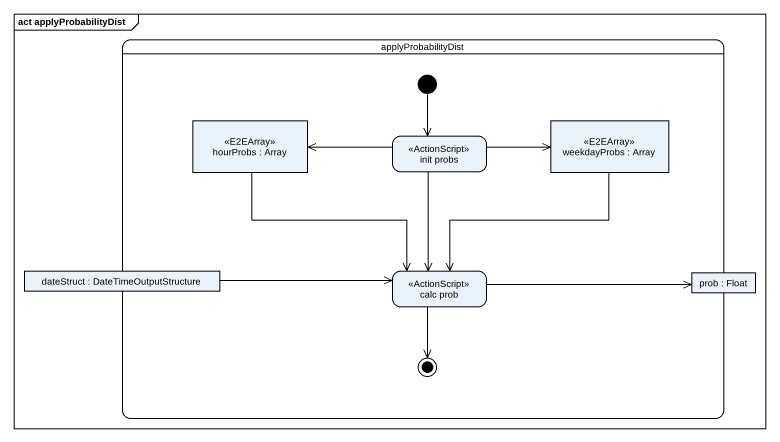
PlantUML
@startuml
mainframe act applyProbabilityDist
hide empty description
state applyProbabilityDist {
  state "hourProbs : Array" as hourProbs <<E2EArray>>
  state "weekdayProbs : Array" as weekdayProbs <<E2EArray>>
  state "init probs" as init_probs <<ActionScript>>
  state "dateStruct : DateTimeOutputStructure" as dateStruct <<object>>
  state "calc prob" as calc_prob <<ActionScript>>
  state "prob : Float" as prob <<object>>
  [*] --> init_probs
  calc_prob --> [*]
}
hourProbs --> calc_prob
weekdayProbs --> calc_prob
init_probs -left-> hourProbs
init_probs -right-> weekdayProbs
init_probs --> calc_prob
dateStruct -right-> calc_prob
calc_prob -right-> prob
@enduml
